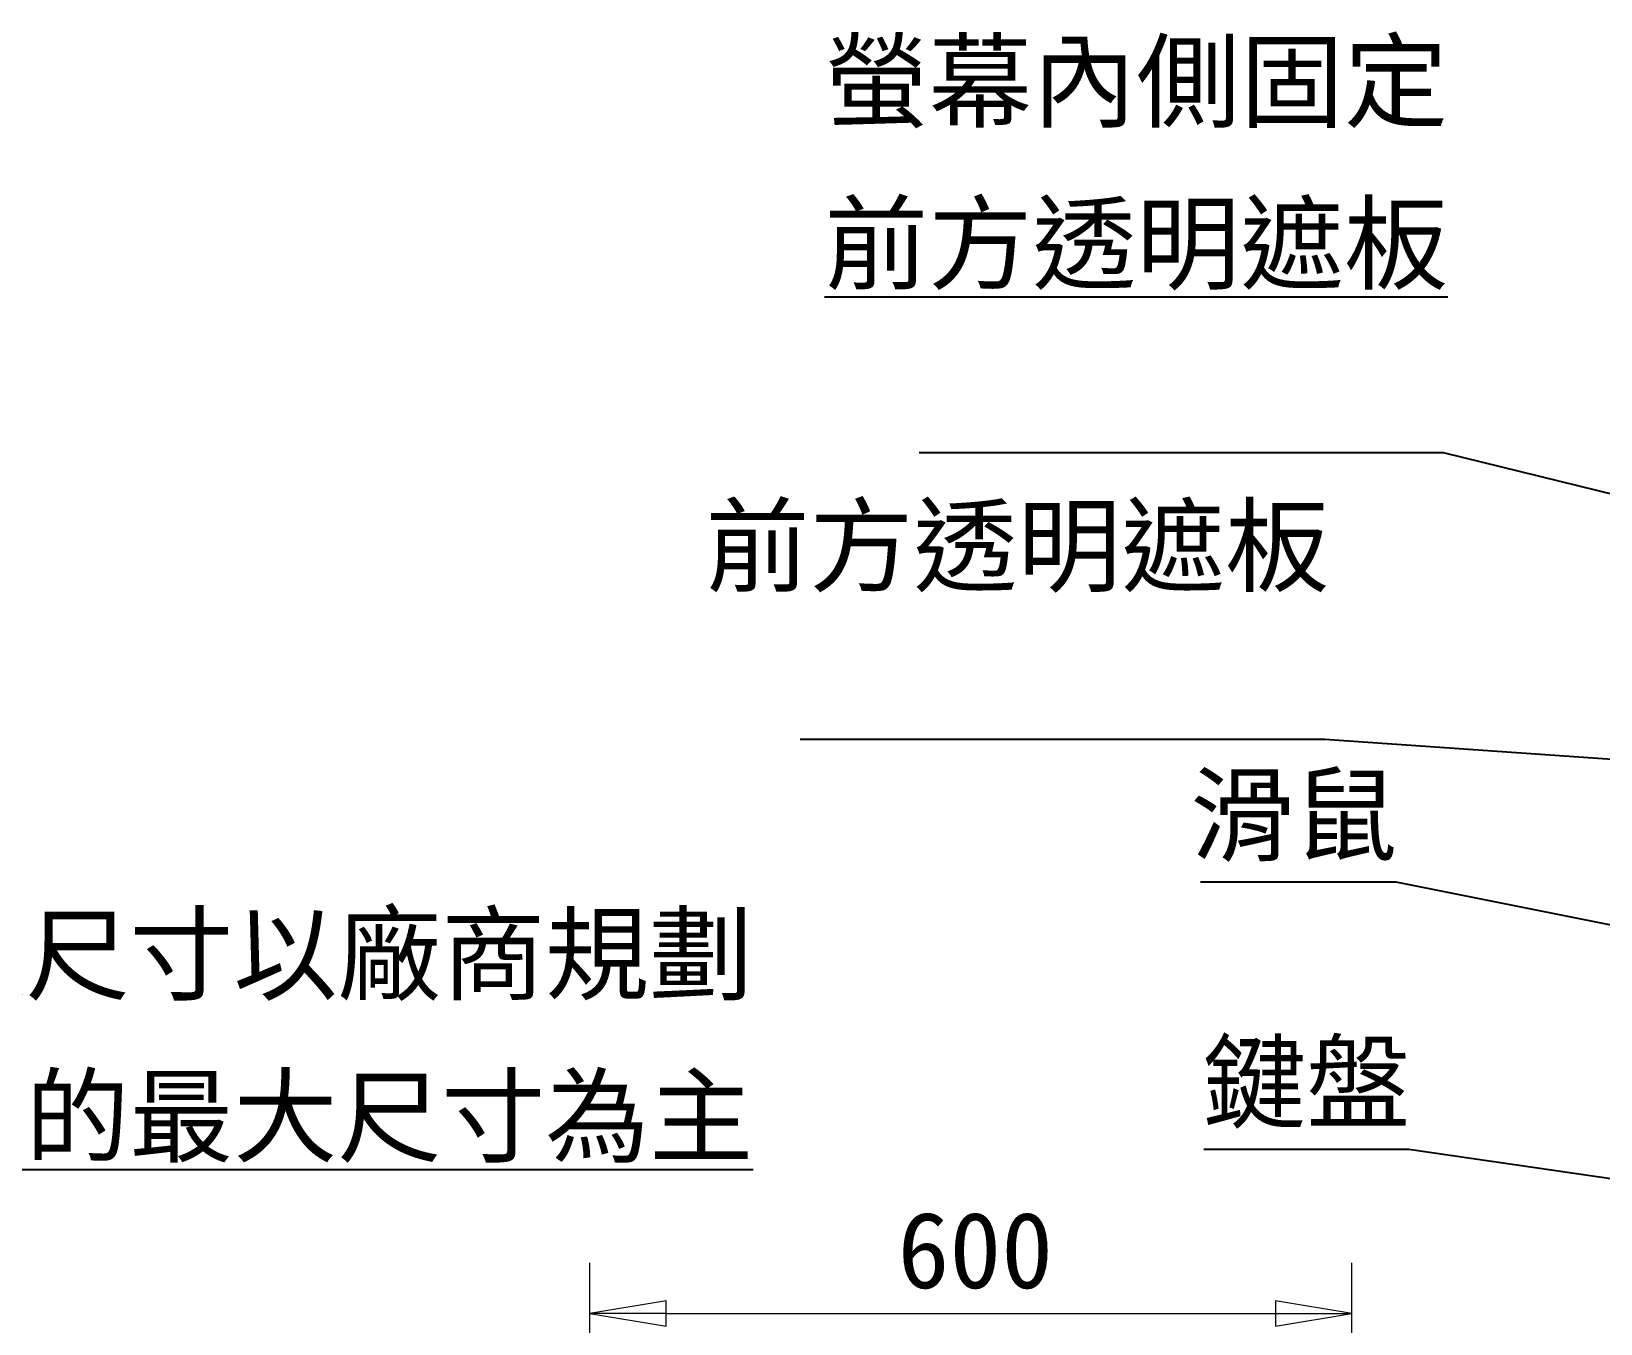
# Model space of a CAD drawing. Header units: millimetres. Extents: x 200 to 5740, y 200 to 4000.
# Drawn here: x 3306 to 4541, y 2917 to 3935 of the extents above; entities that cross this region are included whole.
import ezdxf

# ---------------------------------------------------------------- set-up
doc = ezdxf.new("R2010")
doc.units = ezdxf.units.MM
doc.header["$LTSCALE"] = 20
doc.layers.add('標註 (ISO)', color=7, linetype='Continuous', lineweight=18)
doc.layers.add('符號 (ISO)', color=7, linetype='Continuous', lineweight=25)
doc.styles.add('註記文字 (JIS)', font='kaiu.ttf')
doc.dimstyles.new('預設 (JIS)', dxfattribs={"dimscale": 20, "dimtxt": 3, "dimasz": 3, "dimexe": 2, "dimexo": 1, "dimgap": 0.8, "dimtad": 1, "dimrnd": 1e-08, "dimdsep": 46, "dimtxsty": '註記文字 (JIS)', "dimblk": 'Filled-1', "dimcen": 0.09, "dimdle": 10, "dimclrd": 256, "dimclre": 256, "dimclrt": 256, "dimadec": 0, "dimazin": 2, "dimtfac": 0.833333, "dimtmove": 0, "dimatfit": 3, "dimfxl": 0, "dimtolj": 1, "dimtzin": 0, "dimlwd": -1, "dimlwe": -1, "dimarcsym": 0})
doc.dimstyles.new('預設 (JIS)$7', dxfattribs={"dimscale": 20, "dimtxt": 3, "dimasz": 2.5, "dimexe": 2, "dimexo": 1, "dimgap": 0.8, "dimtad": 1, "dimrnd": 1e-08, "dimdsep": 46, "dimtxsty": '註記文字 (JIS)', "dimblk": 'Filled-1', "dimcen": 0.09, "dimdle": 10, "dimclrd": 256, "dimclre": 256, "dimclrt": 256, "dimadec": 0, "dimazin": 2, "dimtfac": 0.833333, "dimtmove": 0, "dimatfit": 3, "dimfxl": 0, "dimtolj": 1, "dimtzin": 0, "dimlwd": -1, "dimlwe": -1, "dimarcsym": 0})

# ---------------------------------------------------------------- blocks, each defined once
blk = doc.blocks.new('Filled-1')
at = {"color": 0}
for p, q in [((0, 0), (-1, 0.167)), ((-1, 0.167), (-1, -0.167)), ((-1, 0), (0, 0)), ((-1, -0.167), (0, 0))]:
    blk.add_line(p, q, dxfattribs=at)
at = {"color": 0, "flags": 128}
blk.add_lwpolyline([(-1, -0.167), (0, 0)], dxfattribs=at)
at = {"color": 0}
blk.add_solid([(-1, -0.167), (0, 0), (-1, 0.167), (-1, -0.167)], dxfattribs=at)
blk = doc.blocks.new('*D60')
at = {"layer": 'Defpoints', "color": 0}
for p in [(4345.3, 2925.3), (3745.3, 2655.4), (4345.3, 2655.5)]:
    blk.add_point(p, dxfattribs=at)
at = {"layer": '標註 (ISO)'}
for p, q in [((3745.3, 2675.4), (3745.3, 2965.3)), ((4345.3, 2675.5), (4345.3, 2965.3)), ((3805.3, 2925.3), (4285.3, 2925.3))]:
    blk.add_line(p, q, dxfattribs=at)
at = {"layer": '標註 (ISO)', "xscale": 60, "yscale": 60, "zscale": 60, "rotation": 180}
blk.add_blockref('Filled-1', (3745.3, 2925.3), dxfattribs=at)
at = {"layer": '標註 (ISO)', "xscale": 60, "yscale": 60, "zscale": 60}
blk.add_blockref('Filled-1', (4345.3, 2925.3), dxfattribs=at)
at = {"layer": '標註 (ISO)', "insert": (3987.6, 3005.3), "char_height": 60, "attachment_point": 1, "style": '註記文字 (JIS)'}
blk.add_mtext('\\A1;600', dxfattribs=at)

msp = doc.modelspace()

# ---------------------------------------------------------------- texts
at = {"layer": '符號 (ISO)', "char_height": 59.99092, "attachment_point": 1, "line_spacing_factor": 1.275974, "style": '註記文字 (JIS)'}
for s, insert, width in [('\\f標楷體|b0|i0;螢幕內側固定\\P\\L\\f標楷體|b0|i0;前方透明遮板', (3929.982, 3925.461), 487.54525), ('\\f標楷體|b0|i0;電控底板尺寸以廠商規劃\\P\\L\\f標楷體|b0|i0;後能放入的最大尺寸為主', (2973.717, 3238.334), 893.83297)]:
    msp.add_mtext(s, dxfattribs=dict(at, insert=insert, width=width))
at = {"layer": '符號 (ISO)', "char_height": 59.99092, "attachment_point": 1, "style": '註記文字 (JIS)'}
for s, insert, width in [('\\f標楷體|b0|i0;前方透明遮板', (3836.352, 3559.797), 487.54525), ('\\f標楷體|b0|i0;滑鼠', (4217.79, 3348.083), 162.51508), ('\\f標楷體|b0|i0;鍵盤', (4227.626, 3137.521), 162.51508)]:
    msp.add_mtext(s, dxfattribs=dict(at, insert=insert, width=width))

# ---------------------------------------------------------------- dimensions: what is measured, and where the dimension line sits
at = {"layer": '標註 (ISO)'}
dim = msp.add_linear_dim(base=(4345.283, 2925.297), p1=(3745.283, 2655.436), p2=(4345.283, 2655.506), dimstyle='預設 (JIS)', override={"dimgap": 0.8, "dimdec": 2, "dimtol": 0, "dimlim": 0, "dimtp": 0, "dimtm": 0, "dimtdec": 2, "dimtofl": 0, "dimatfit": 1}, dxfattribs=at)
dim.commit()
dim.dimension.update_dxf_attribs({"geometry": '*D60', "text_midpoint": (4045.283, 2925.297), "dimtype": 160})

# ---------------------------------------------------------------- leaders
at = {"layer": '符號 (ISO)', "annotation_type": 0, "has_hookline": 1, "hookline_direction": 1}
for points, text_width in [([(5321.236, 3380.229), (4417.527, 3602.977)], 412.976), ([(4743.638, 3347.855), (4323.897, 3377.358)], 412.976), ([(5611.04, 3018.819), (4380.305, 3265.009)], 154.286), ([(5312.363, 2920.853), (4390.141, 3054.464)], 161.412)]:
    msp.add_leader(points, dimstyle='預設 (JIS)$7', override={"dimgap": 0, "dimtad": 1}, dxfattribs=dict(at, text_width=text_width))

doc.saveas('drawing.dxf')
